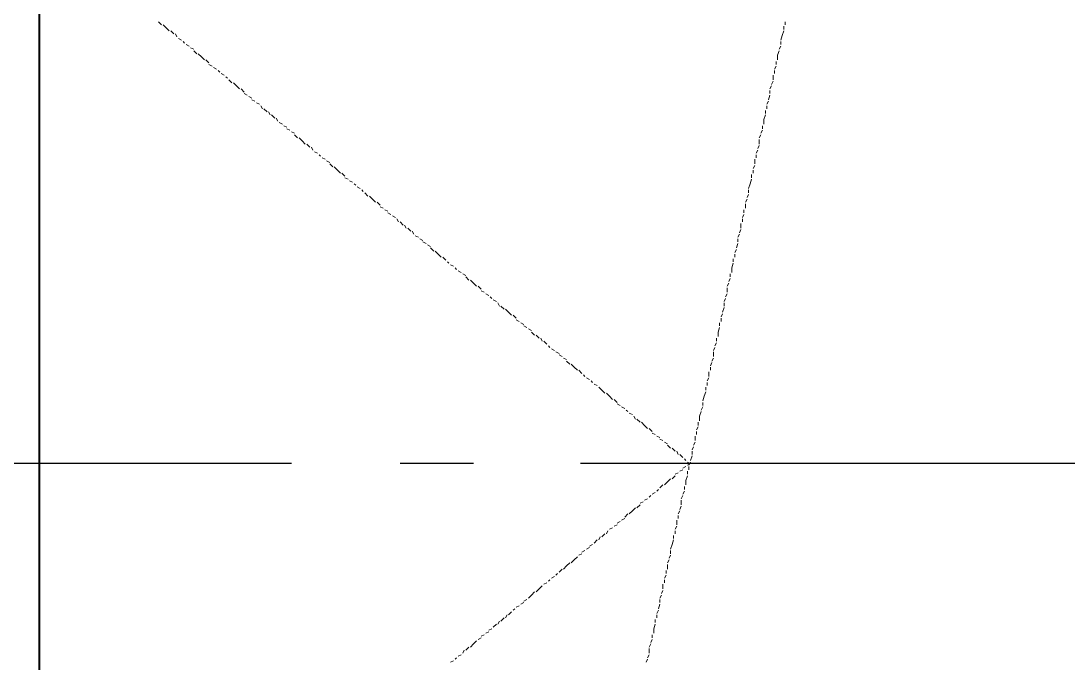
# Model space of a CAD drawing. Extents: x 0 to 604, y 0 to 420.
# Drawn here: x 289.56 to 304.06, y 336.22 to 345.11 of the extents above; entities that cross this region are included whole.
import ezdxf

# ---------------------------------------------------------------- set-up
doc = ezdxf.new("R2010")
doc.units = 0

msp = doc.modelspace()

# ---------------------------------------------------------------- linework, layer by layer
at = {"color": 7, "lineweight": 40}
msp.add_line((289.814, 397.743), (289.814, 310.219), dxfattribs=at)
at = {"color": 7, "lineweight": 25}
for p, q in [((289.814, 357.568), (289.814, 337.566)), ((293.307, 338.984), (273.325, 338.984)), ((295.825, 338.984), (294.809, 338.984)), ((317.31, 338.984), (297.307, 338.984))]:
    msp.add_line(p, q, dxfattribs=at)
at = {"color": 7, "lineweight": 5}
for p, q in [((289.814, 345.101), (289.814, 345.059)), ((291.507, 345.059), (291.465, 345.101)), ((300.143, 345.101), (300.143, 345.059)), ((289.814, 345.038), (289.814, 344.995)), ((289.814, 344.974), (289.814, 344.911)), ((291.571, 345.017), (291.529, 345.059)), ((291.613, 344.974), (291.571, 345.017)), ((291.677, 344.932), (291.634, 344.974)), ((300.122, 344.974), (300.101, 344.911)), ((300.122, 345.038), (300.122, 344.995)), ((289.814, 344.89), (289.814, 344.847)), ((289.814, 344.826), (289.814, 344.784)), ((291.719, 344.89), (291.698, 344.932)), ((291.783, 344.847), (291.74, 344.868)), ((291.825, 344.805), (291.804, 344.826)), ((300.101, 344.911), (300.08, 344.847)), ((300.08, 344.826), (300.08, 344.784)), ((289.814, 344.763), (289.814, 344.699)), ((289.814, 344.678), (289.814, 344.636)), ((291.888, 344.763), (291.846, 344.784)), ((291.952, 344.72), (291.909, 344.741)), ((291.994, 344.657), (291.952, 344.699)), ((292.058, 344.615), (292.015, 344.657)), ((300.059, 344.699), (300.038, 344.636)), ((300.08, 344.763), (300.059, 344.72)), ((289.814, 344.615), (289.814, 344.572)), ((289.814, 344.551), (289.814, 344.488)), ((292.1, 344.572), (292.058, 344.615)), ((292.163, 344.53), (292.121, 344.572)), ((292.206, 344.488), (292.163, 344.509)), ((300.016, 344.551), (300.016, 344.509)), ((300.038, 344.636), (300.038, 344.572)), ((289.814, 344.466), (289.814, 344.424)), ((289.814, 344.403), (289.814, 344.36)), ((292.269, 344.445), (292.227, 344.466)), ((292.312, 344.403), (292.291, 344.424)), ((292.375, 344.36), (292.333, 344.382)), ((299.974, 344.36), (299.974, 344.297)), ((300.016, 344.488), (299.995, 344.445)), ((299.995, 344.424), (299.995, 344.382)), ((289.814, 344.339), (289.814, 344.276)), ((289.814, 344.255), (289.814, 344.212)), ((292.418, 344.318), (292.396, 344.339)), ((292.481, 344.255), (292.439, 344.297)), ((292.545, 344.212), (292.502, 344.255)), ((292.587, 344.17), (292.545, 344.212)), ((299.953, 344.212), (299.932, 344.17)), ((299.974, 344.276), (299.953, 344.233)), ((289.814, 344.191), (289.814, 344.149)), ((289.814, 344.128), (289.814, 344.085)), ((292.65, 344.128), (292.608, 344.17)), ((292.693, 344.085), (292.65, 344.106)), ((299.932, 344.085), (299.911, 344.022)), ((299.932, 344.149), (299.932, 344.106)), ((289.814, 344.064), (289.814, 344.001)), ((289.814, 343.979), (289.814, 343.937)), ((292.756, 344.043), (292.714, 344.064)), ((292.798, 344.001), (292.756, 344.022)), ((292.862, 343.958), (292.82, 343.979)), ((292.904, 343.895), (292.883, 343.937)), ((299.911, 344.001), (299.889, 343.958)), ((299.889, 343.937), (299.889, 343.895)), ((289.814, 343.916), (289.814, 343.874)), ((289.814, 343.853), (289.814, 343.789)), ((292.968, 343.853), (292.925, 343.895)), ((293.01, 343.81), (292.989, 343.853)), ((293.074, 343.768), (293.031, 343.81)), ((299.868, 343.81), (299.847, 343.747)), ((299.868, 343.874), (299.868, 343.831)), ((289.814, 343.768), (289.814, 343.726)), ((289.814, 343.704), (289.814, 343.662)), ((289.814, 343.641), (289.814, 343.577)), ((293.116, 343.726), (293.095, 343.768)), ((293.18, 343.683), (293.137, 343.704)), ((293.243, 343.641), (293.201, 343.662)), ((299.826, 343.662), (299.826, 343.62)), ((299.847, 343.747), (299.847, 343.683)), ((289.814, 343.556), (289.814, 343.514)), ((289.814, 343.493), (289.814, 343.45)), ((293.285, 343.599), (293.243, 343.62)), ((293.349, 343.556), (293.307, 343.577)), ((293.391, 343.493), (293.349, 343.535)), ((293.455, 343.45), (293.412, 343.493)), ((299.805, 343.535), (299.783, 343.493)), ((299.826, 343.599), (299.805, 343.556)), ((289.814, 343.429), (289.814, 343.366)), ((289.814, 343.344), (289.814, 343.302)), ((293.497, 343.408), (293.455, 343.45)), ((293.56, 343.366), (293.518, 343.408)), ((293.603, 343.323), (293.582, 343.366)), ((299.783, 343.387), (299.762, 343.344)), ((299.783, 343.471), (299.783, 343.408)), ((289.814, 343.281), (289.814, 343.239)), ((289.814, 343.217), (289.814, 343.175)), ((293.666, 343.281), (293.624, 343.302)), ((293.709, 343.239), (293.688, 343.26)), ((293.772, 343.196), (293.73, 343.217)), ((299.72, 343.196), (299.72, 343.133)), ((299.762, 343.323), (299.741, 343.281)), ((299.741, 343.26), (299.741, 343.217)), ((289.814, 343.154), (289.814, 343.091)), ((289.814, 343.069), (289.814, 343.027)), ((293.836, 343.154), (293.793, 343.175)), ((293.878, 343.091), (293.836, 343.133)), ((293.942, 343.048), (293.899, 343.091)), ((299.72, 343.112), (299.699, 343.069)), ((289.814, 343.006), (289.814, 342.964)), ((289.814, 342.942), (289.814, 342.879)), ((293.984, 343.006), (293.942, 343.048)), ((294.047, 342.964), (294.005, 343.006)), ((294.09, 342.921), (294.047, 342.942)), ((299.678, 342.921), (299.656, 342.858)), ((299.678, 342.985), (299.678, 342.942)), ((299.699, 343.048), (299.699, 343.006)), ((289.814, 342.858), (289.814, 342.815)), ((289.814, 342.794), (289.814, 342.752)), ((294.153, 342.879), (294.111, 342.9)), ((294.195, 342.836), (294.174, 342.858)), ((294.259, 342.794), (294.217, 342.815)), ((294.301, 342.752), (294.28, 342.773)), ((299.656, 342.858), (299.635, 342.794)), ((299.635, 342.773), (299.635, 342.731)), ((289.814, 342.731), (289.814, 342.667)), ((289.814, 342.646), (289.814, 342.604)), ((294.365, 342.688), (294.322, 342.731)), ((294.428, 342.646), (294.386, 342.688)), ((294.471, 342.604), (294.428, 342.646)), ((299.614, 342.646), (299.593, 342.604)), ((299.635, 342.709), (299.614, 342.667)), ((289.814, 342.582), (289.814, 342.54)), ((289.814, 342.519), (289.814, 342.455)), ((294.534, 342.561), (294.492, 342.604)), ((294.577, 342.519), (294.534, 342.54)), ((294.64, 342.477), (294.598, 342.498)), ((299.572, 342.498), (299.572, 342.455)), ((299.593, 342.582), (299.593, 342.519)), ((289.814, 342.434), (289.814, 342.392)), ((289.814, 342.371), (289.814, 342.329)), ((294.682, 342.434), (294.64, 342.455)), ((294.746, 342.392), (294.704, 342.413)), ((294.788, 342.329), (294.767, 342.371)), ((294.852, 342.286), (294.809, 342.329)), ((299.572, 342.434), (299.551, 342.392)), ((299.551, 342.371), (299.551, 342.329)), ((289.814, 342.307), (289.814, 342.265)), ((289.814, 342.244), (289.814, 342.18)), ((294.894, 342.244), (294.873, 342.286)), ((294.957, 342.202), (294.915, 342.244)), ((295, 342.159), (294.979, 342.202)), ((299.529, 342.223), (299.508, 342.18)), ((299.529, 342.307), (299.529, 342.244)), ((289.814, 342.159), (289.814, 342.117)), ((289.814, 342.096), (289.814, 342.053)), ((295.063, 342.117), (295.021, 342.138)), ((295.127, 342.074), (295.084, 342.096)), ((295.169, 342.032), (295.127, 342.053)), ((299.508, 342.159), (299.487, 342.117)), ((299.487, 342.096), (299.487, 342.053)), ((289.814, 342.032), (289.814, 341.969)), ((289.814, 341.947), (289.814, 341.905)), ((295.233, 341.99), (295.19, 342.011)), ((295.275, 341.926), (295.233, 341.969)), ((295.339, 341.884), (295.296, 341.926)), ((299.466, 341.947), (299.445, 341.905)), ((299.487, 342.032), (299.466, 341.969)), ((289.814, 341.884), (289.814, 341.842)), ((289.814, 341.82), (289.814, 341.757)), ((295.381, 341.842), (295.339, 341.884)), ((295.444, 341.799), (295.402, 341.842)), ((295.487, 341.757), (295.466, 341.778)), ((299.424, 341.757), (299.402, 341.693)), ((299.424, 341.82), (299.424, 341.778)), ((299.445, 341.884), (299.445, 341.842)), ((289.814, 341.736), (289.814, 341.693)), ((289.814, 341.672), (289.814, 341.63)), ((289.814, 341.609), (289.814, 341.545)), ((295.55, 341.715), (295.508, 341.736)), ((295.592, 341.672), (295.571, 341.693)), ((295.656, 341.63), (295.614, 341.651)), ((295.719, 341.588), (295.677, 341.609)), ((299.381, 341.609), (299.381, 341.567)), ((299.402, 341.693), (299.402, 341.63)), ((289.814, 341.524), (289.814, 341.482)), ((289.814, 341.461), (289.814, 341.418)), ((295.762, 341.524), (295.719, 341.567)), ((295.825, 341.482), (295.783, 341.524)), ((295.868, 341.44), (295.825, 341.482)), ((299.36, 341.482), (299.339, 341.44)), ((299.381, 341.545), (299.36, 341.503)), ((289.814, 341.397), (289.814, 341.355)), ((289.814, 341.334), (289.814, 341.27)), ((295.931, 341.397), (295.889, 341.44)), ((295.974, 341.355), (295.931, 341.376)), ((296.037, 341.312), (295.995, 341.334)), ((299.339, 341.334), (299.318, 341.291)), ((299.339, 341.418), (299.339, 341.355)), ((289.814, 341.249), (289.814, 341.207)), ((289.814, 341.185), (289.814, 341.143)), ((296.079, 341.27), (296.058, 341.291)), ((296.143, 341.228), (296.101, 341.249)), ((296.185, 341.164), (296.164, 341.207)), ((299.318, 341.27), (299.297, 341.228)), ((299.297, 341.207), (299.297, 341.164)), ((289.814, 341.122), (289.814, 341.058)), ((289.814, 341.037), (289.814, 340.995)), ((296.249, 341.122), (296.206, 341.164)), ((296.312, 341.08), (296.27, 341.122)), ((296.354, 341.037), (296.312, 341.08)), ((296.418, 340.995), (296.376, 341.037)), ((299.276, 341.058), (299.254, 341.016)), ((299.297, 341.143), (299.276, 341.08)), ((289.814, 340.974), (289.814, 340.932)), ((289.814, 340.91), (289.814, 340.847)), ((296.46, 340.953), (296.418, 340.974)), ((296.524, 340.91), (296.481, 340.932)), ((296.566, 340.868), (296.524, 340.889)), ((299.233, 340.932), (299.233, 340.889)), ((299.254, 340.995), (299.254, 340.953)), ((289.814, 340.826), (289.814, 340.783)), ((289.814, 340.762), (289.814, 340.72)), ((296.63, 340.826), (296.587, 340.847)), ((296.672, 340.762), (296.63, 340.805)), ((296.735, 340.72), (296.693, 340.762)), ((299.233, 340.868), (299.212, 340.805)), ((299.212, 340.805), (299.212, 340.741)), ((289.814, 340.699), (289.814, 340.635)), ((289.814, 340.614), (289.814, 340.572)), ((296.778, 340.678), (296.757, 340.72)), ((296.841, 340.635), (296.799, 340.678)), ((296.884, 340.593), (296.863, 340.614)), ((299.17, 340.593), (299.149, 340.55)), ((299.191, 340.656), (299.17, 340.614)), ((299.191, 340.72), (299.191, 340.678)), ((289.814, 340.55), (289.814, 340.508)), ((289.814, 340.487), (289.814, 340.445)), ((296.947, 340.55), (296.905, 340.572)), ((297.011, 340.508), (296.968, 340.529)), ((297.053, 340.466), (297.011, 340.487)), ((297.116, 340.423), (297.074, 340.445)), ((299.149, 340.445), (299.127, 340.402)), ((299.149, 340.529), (299.149, 340.466)), ((289.814, 340.423), (289.814, 340.36)), ((289.814, 340.339), (289.814, 340.296)), ((297.159, 340.36), (297.116, 340.402)), ((297.222, 340.318), (297.18, 340.36)), ((297.265, 340.275), (297.222, 340.318)), ((299.127, 340.381), (299.106, 340.339)), ((299.106, 340.318), (299.106, 340.275)), ((289.814, 340.275), (289.814, 340.233)), ((289.814, 340.212), (289.814, 340.148)), ((297.328, 340.233), (297.286, 340.275)), ((297.37, 340.191), (297.349, 340.212)), ((297.434, 340.148), (297.392, 340.17)), ((299.085, 340.17), (299.064, 340.127)), ((299.085, 340.254), (299.085, 340.191)), ((289.814, 340.127), (289.814, 340.085)), ((289.814, 340.064), (289.814, 340.021)), ((297.476, 340.106), (297.455, 340.127)), ((297.54, 340.064), (297.497, 340.085)), ((297.603, 340), (297.561, 340.043)), ((299.043, 340.043), (299.043, 340)), ((299.064, 340.106), (299.064, 340.064)), ((289.814, 340), (289.814, 339.937)), ((289.814, 339.916), (289.814, 339.873)), ((297.646, 339.958), (297.603, 340)), ((297.709, 339.916), (297.667, 339.958)), ((297.752, 339.873), (297.709, 339.916)), ((297.815, 339.831), (297.773, 339.873)), ((299.021, 339.916), (299, 339.852)), ((299.043, 339.979), (299.021, 339.916)), ((289.814, 339.852), (289.814, 339.81)), ((289.814, 339.788), (289.814, 339.725)), ((297.857, 339.788), (297.815, 339.81)), ((297.921, 339.746), (297.878, 339.767)), ((297.963, 339.704), (297.942, 339.725)), ((299, 339.767), (298.979, 339.725)), ((299, 339.831), (299, 339.788)), ((289.814, 339.704), (289.814, 339.661)), ((289.814, 339.64), (289.814, 339.598)), ((289.814, 339.577), (289.814, 339.534)), ((298.027, 339.661), (297.984, 339.683)), ((298.069, 339.598), (298.048, 339.64)), ((298.132, 339.556), (298.09, 339.598)), ((298.979, 339.704), (298.958, 339.64)), ((298.958, 339.64), (298.958, 339.577)), ((289.814, 339.513), (289.814, 339.45)), ((289.814, 339.429), (289.814, 339.386)), ((298.196, 339.513), (298.154, 339.556)), ((298.238, 339.471), (298.196, 339.513)), ((298.302, 339.429), (298.259, 339.471)), ((298.937, 339.492), (298.916, 339.45)), ((298.916, 339.429), (298.916, 339.386)), ((298.937, 339.556), (298.937, 339.513)), ((289.814, 339.365), (289.814, 339.323)), ((289.814, 339.302), (289.814, 339.238)), ((298.344, 339.386), (298.302, 339.407)), ((298.408, 339.344), (298.365, 339.365)), ((298.45, 339.302), (298.408, 339.323)), ((298.514, 339.259), (298.471, 339.281)), ((298.894, 339.281), (298.873, 339.238)), ((298.894, 339.365), (298.894, 339.302)), ((289.814, 339.217), (289.814, 339.175)), ((289.814, 339.154), (289.814, 339.111)), ((298.556, 339.196), (298.514, 339.238)), ((298.619, 339.154), (298.577, 339.196)), ((298.662, 339.111), (298.64, 339.154)), ((298.873, 339.217), (298.852, 339.175)), ((298.852, 339.154), (298.852, 339.111)), ((289.814, 339.09), (289.814, 339.026)), ((289.814, 339.005), (289.814, 338.963)), ((298.725, 339.069), (298.683, 339.111)), ((298.767, 339.026), (298.746, 339.048)), ((298.831, 338.984), (298.789, 339.005)), ((298.831, 339.005), (298.81, 338.963)), ((298.852, 339.09), (298.831, 339.026)), ((289.814, 338.942), (289.814, 338.899)), ((289.814, 338.878), (289.814, 338.815)), ((298.619, 338.836), (298.662, 338.857)), ((298.683, 338.878), (298.725, 338.899)), ((298.725, 338.921), (298.767, 338.942)), ((298.789, 338.963), (298.831, 338.984)), ((298.789, 338.878), (298.789, 338.836)), ((298.81, 338.942), (298.81, 338.899)), ((289.814, 338.794), (289.814, 338.751)), ((289.814, 338.73), (289.814, 338.688)), ((298.471, 338.688), (298.514, 338.73)), ((298.514, 338.73), (298.556, 338.772)), ((298.577, 338.772), (298.619, 338.815)), ((298.789, 338.815), (298.767, 338.751)), ((298.767, 338.751), (298.767, 338.688)), ((289.814, 338.667), (289.814, 338.624)), ((289.814, 338.603), (289.814, 338.54)), ((298.302, 338.561), (298.344, 338.582)), ((298.365, 338.603), (298.387, 338.624)), ((298.408, 338.646), (298.45, 338.688)), ((298.746, 338.603), (298.725, 338.561)), ((298.746, 338.667), (298.746, 338.624)), ((289.814, 338.519), (289.814, 338.476)), ((289.814, 338.455), (289.814, 338.413)), ((298.09, 338.37), (298.132, 338.413)), ((298.132, 338.434), (298.175, 338.455)), ((298.196, 338.476), (298.238, 338.497)), ((298.259, 338.519), (298.281, 338.54)), ((298.725, 338.54), (298.704, 338.497)), ((298.704, 338.476), (298.704, 338.413)), ((289.814, 338.392), (289.814, 338.328)), ((289.814, 338.307), (289.814, 338.264)), ((297.921, 338.243), (297.963, 338.286)), ((297.984, 338.286), (298.027, 338.328)), ((298.027, 338.328), (298.069, 338.37)), ((298.683, 338.328), (298.662, 338.286)), ((298.704, 338.392), (298.683, 338.349)), ((289.814, 338.243), (289.814, 338.201)), ((289.814, 338.18), (289.814, 338.116)), ((297.773, 338.116), (297.815, 338.137)), ((297.815, 338.159), (297.857, 338.18)), ((297.878, 338.201), (297.921, 338.222)), ((298.64, 338.201), (298.64, 338.137)), ((298.662, 338.264), (298.662, 338.222)), ((289.814, 338.095), (289.814, 338.053)), ((289.814, 338.032), (289.814, 337.989)), ((297.603, 337.968), (297.646, 338.01)), ((297.667, 338.01), (297.688, 338.053)), ((297.709, 338.074), (297.752, 338.095)), ((298.598, 337.989), (298.598, 337.947)), ((298.64, 338.116), (298.619, 338.074)), ((298.619, 338.053), (298.619, 338.01)), ((289.814, 337.968), (289.814, 337.905)), ((289.814, 337.884), (289.814, 337.841)), ((297.434, 337.841), (297.476, 337.862)), ((297.497, 337.884), (297.54, 337.926)), ((297.561, 337.926), (297.582, 337.968)), ((298.577, 337.862), (298.556, 337.799)), ((298.598, 337.926), (298.577, 337.862)), ((289.814, 337.82), (289.814, 337.778)), ((289.814, 337.757), (289.814, 337.714)), ((289.814, 337.693), (289.814, 337.63)), ((297.222, 337.651), (297.265, 337.693)), ((297.286, 337.714), (297.328, 337.735)), ((297.328, 337.757), (297.37, 337.778)), ((297.392, 337.799), (297.434, 337.82)), ((298.556, 337.714), (298.535, 337.672)), ((298.556, 337.778), (298.556, 337.735)), ((289.814, 337.608), (289.814, 337.566)), ((289.814, 337.545), (289.814, 337.502)), ((297.074, 337.524), (297.116, 337.566)), ((297.116, 337.566), (297.159, 337.608)), ((297.18, 337.608), (297.222, 337.651)), ((298.535, 337.651), (298.514, 337.608)), ((298.514, 337.587), (298.514, 337.524)), ((289.814, 337.481), (289.814, 337.418)), ((289.814, 337.397), (289.814, 337.354)), ((296.905, 337.397), (296.947, 337.418)), ((296.968, 337.439), (296.99, 337.46)), ((297.011, 337.481), (297.053, 337.524)), ((298.492, 337.439), (298.471, 337.397)), ((298.492, 337.502), (298.492, 337.46)), ((289.814, 337.333), (289.814, 337.291)), ((289.814, 337.27), (289.814, 337.206)), ((296.735, 337.248), (296.778, 337.291)), ((296.799, 337.312), (296.841, 337.333)), ((296.863, 337.354), (296.884, 337.375)), ((298.45, 337.312), (298.45, 337.248)), ((298.471, 337.375), (298.471, 337.333)), ((289.814, 337.185), (289.814, 337.143)), ((289.814, 337.122), (289.814, 337.079)), ((296.587, 337.122), (296.63, 337.164)), ((296.63, 337.164), (296.672, 337.206)), ((296.693, 337.206), (296.735, 337.248)), ((298.429, 337.164), (298.408, 337.122)), ((298.45, 337.227), (298.429, 337.185)), ((289.814, 337.058), (289.814, 336.995)), ((289.814, 336.973), (289.814, 336.931)), ((296.376, 336.952), (296.397, 336.973)), ((296.418, 336.995), (296.46, 337.016)), ((296.481, 337.037), (296.524, 337.058)), ((296.524, 337.079), (296.566, 337.1)), ((298.408, 337.037), (298.387, 336.973)), ((298.408, 337.1), (298.408, 337.058)), ((289.814, 336.91), (289.814, 336.867)), ((289.814, 336.846), (289.814, 336.804)), ((296.206, 336.804), (296.249, 336.846)), ((296.27, 336.846), (296.291, 336.889)), ((296.312, 336.889), (296.354, 336.931)), ((298.344, 336.825), (298.344, 336.783)), ((298.387, 336.952), (298.365, 336.91)), ((298.365, 336.889), (298.365, 336.846)), ((289.814, 336.783), (289.814, 336.719)), ((289.814, 336.698), (289.814, 336.656)), ((296.037, 336.677), (296.079, 336.698)), ((296.101, 336.719), (296.143, 336.762)), ((296.164, 336.762), (296.185, 336.804)), ((298.344, 336.762), (298.323, 336.698)), ((298.323, 336.698), (298.323, 336.635)), ((289.814, 336.635), (289.814, 336.592)), ((289.814, 336.571), (289.814, 336.508)), ((295.825, 336.486), (295.868, 336.529)), ((295.889, 336.55), (295.931, 336.571)), ((295.931, 336.592), (295.974, 336.613)), ((295.995, 336.635), (296.037, 336.656)), ((298.302, 336.55), (298.281, 336.508)), ((298.302, 336.613), (298.302, 336.571)), ((289.814, 336.486), (289.814, 336.444)), ((289.814, 336.423), (289.814, 336.381)), ((295.677, 336.36), (295.698, 336.402)), ((295.719, 336.402), (295.762, 336.444)), ((295.783, 336.444), (295.825, 336.486)), ((298.281, 336.486), (298.259, 336.444)), ((298.259, 336.423), (298.259, 336.36)), ((289.814, 336.36), (289.814, 336.296)), ((289.814, 336.275), (289.814, 336.233)), ((295.508, 336.233), (295.55, 336.254)), ((295.571, 336.275), (295.592, 336.296)), ((295.614, 336.317), (295.656, 336.338)), ((298.238, 336.275), (298.217, 336.233)), ((298.259, 336.338), (298.238, 336.296))]:
    msp.add_line(p, q, dxfattribs=at)

doc.saveas('drawing.dxf')
